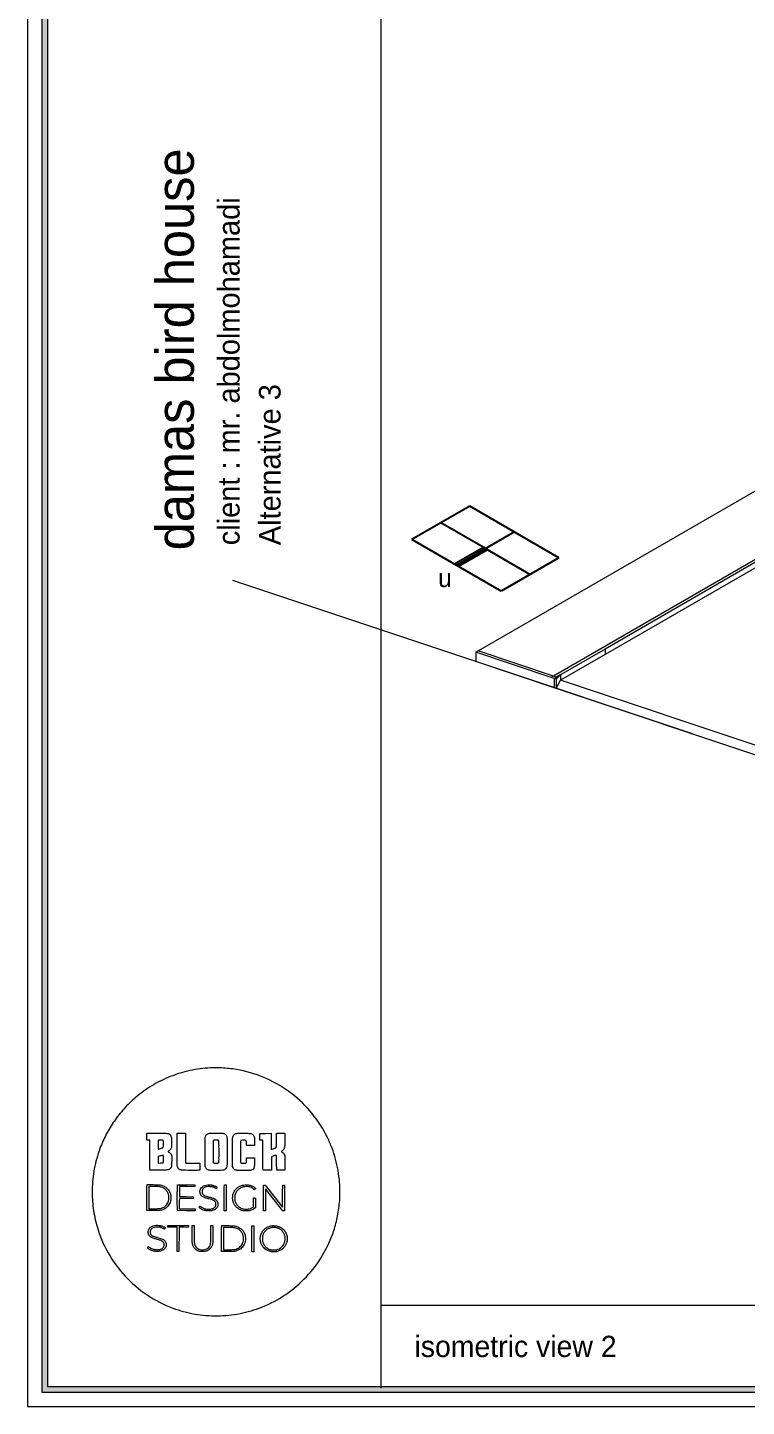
# Model space of a CAD drawing. Header units: metres. Extents: x 294 to 1101, y -498 to -355.
# Drawn here: x 900.99 to 911.7, y -414.34 to -393.82 of the extents above; entities that cross this region are included whole.
import ezdxf

# ---------------------------------------------------------------- set-up
doc = ezdxf.new("R2010")
doc.units = ezdxf.units.M
doc.layers.add('19-JARDINERIA', color=80, linetype='Continuous', lineweight=0)
doc.layers.add('wall', color=7, linetype='Continuous', lineweight=25)
doc.layers.add('text', color=3, linetype='Continuous')
doc.styles.add('alalala', font='bgothm.ttf', dxfattribs={"height": 0.2})

msp = doc.modelspace()

# ---------------------------------------------------------------- hatches: boundary and pattern name
at = {"layer": '19-JARDINERIA'}
h = msp.add_hatch(color=251, dxfattribs=at)
h.paths.add_polyline_path([(901.202, -414.127), (950.723, -414.127), (950.723, -379.12), (901.202, -379.12)])
h.paths.add_polyline_path([(901.287, -414.041), (950.638, -414.041), (950.638, -379.205), (901.287, -379.205)], flags=16)
at = {"layer": 'wall'}
h = msp.add_hatch(color=256, dxfattribs=at)
h.dxf.hatch_style = 1
h.paths.add_polyline_path([(907.349, -401.805), (907.379, -401.822), (907.809, -401.573), (907.779, -401.556)])
h = msp.add_hatch(color=256, dxfattribs=at)
h.dxf.hatch_style = 1
h.paths.add_polyline_path([(907.839, -401.591), (907.809, -401.573), (907.379, -401.822), (907.409, -401.839)])

# ---------------------------------------------------------------- linework, layer by layer
for p, q in [((907.575, -400.941), (906.714, -401.438)), ((908.904, -401.709), (907.575, -400.941)), ((908.24, -401.325), (907.379, -401.822)), ((908.044, -402.206), (906.714, -401.438)), ((907.779, -401.556), (907.349, -401.805)), ((907.839, -401.591), (907.409, -401.839)), ((908.904, -401.709), (908.044, -402.206))]:
    msp.add_line(p, q)
at = {"layer": '19-JARDINERIA', "color": 251}
for p, q in [((906.253, -378.907), (906.253, -414.069)), ((907.702, -403.096), (914.973, -398.897)), ((915.568, -399.576), (908.824, -403.47)), ((915.568, -399.617), (909.591, -403.068)), ((915.568, -399.698), (909.591, -403.149)), ((907.668, -403.255), (904.047, -402.048)), ((907.668, -403.255), (904.047, -402.048)), ((907.666, -403.116), (907.702, -403.096)), ((907.666, -403.116), (907.666, -403.255)), ((908.789, -403.49), (907.666, -403.116)), ((908.833, -403.644), (907.666, -403.255)), ((910.895, -404.331), (907.668, -403.255)), ((908.824, -403.47), (907.702, -403.096)), ((909.591, -403.068), (908.928, -403.451)), ((909.591, -403.149), (908.928, -403.532)), ((909.591, -403.068), (909.591, -403.149)), ((908.824, -403.47), (908.789, -403.49)), ((908.869, -403.485), (908.824, -403.47)), ((908.928, -403.451), (908.869, -403.485)), ((908.928, -403.451), (908.887, -403.491)), ((908.928, -403.451), (908.928, -403.532)), ((908.833, -403.505), (908.789, -403.49)), ((908.869, -403.485), (908.833, -403.505)), ((908.833, -403.505), (908.833, -403.644)), ((908.863, -403.515), (908.833, -403.505)), ((908.863, -403.654), (908.833, -403.644)), ((908.887, -403.491), (908.863, -403.515)), ((908.863, -403.515), (908.863, -403.654)), ((908.863, -403.654), (908.928, -403.532)), ((912.001, -404.7), (908.863, -403.654)), ((908.869, -403.485), (908.887, -403.491)), ((912.004, -404.558), (908.928, -403.532)), ((906.253, -412.831), (950.638, -412.831))]:
    msp.add_line(p, q, dxfattribs=at)
for points in [[(900.988, -414.34), (950.936, -414.34), (950.936, -378.907), (900.988, -378.907)], [(901.202, -414.127), (950.723, -414.127), (950.723, -379.12), (901.202, -379.12)], [(901.287, -414.041), (950.638, -414.041), (950.638, -379.205), (901.287, -379.205)]]:
    msp.add_lwpolyline(points, close=True, dxfattribs=at)
for points in [[(903.713, -409.302, 0.041698), (903.408, -409.342, 0.041727), (903.114, -409.431, 0.041739), (902.839, -409.568, 0.041776), (902.591, -409.748, 0.031335), (902.425, -409.911, 0.03116), (902.281, -410.092, 0.031255), (902.161, -410.29, 0.03198), (902.067, -410.5, 0.020392), (902.018, -410.651, 0.022073), (901.982, -410.802, 0.022032), (901.96, -410.956, 0.020157), (901.951, -411.116, 0.018155), (901.954, -411.255, 0.019099), (901.967, -411.392, 0.019137), (901.99, -411.527, 0.018391), (902.023, -411.662, 0.058754), (902.19, -412.056, 0.058098), (902.444, -412.402, 0.058063), (902.77, -412.681, 0.058546), (903.152, -412.876, 0.046043), (903.478, -412.965, 0.04583), (903.816, -412.992, 0.045841), (904.153, -412.957, 0.046108), (904.478, -412.862, 0.054866), (904.834, -412.673, 0.054622), (905.141, -412.411, 0.054648), (905.384, -412.088, 0.055021), (905.55, -411.722, 0.015337), (905.582, -411.614, 0.015571), (905.607, -411.505, 0.015221), (905.625, -411.393, 0.013286), (905.638, -411.274, 0.016781), (905.64, -411.224, 0.003885), (905.64, -411.14, 0.003903), (905.639, -411.056, 0.016478), (905.637, -411.006, 0.021157), (905.614, -410.828, 0.023704), (905.577, -410.66, 0.024033), (905.524, -410.497, 0.023043), (905.456, -410.339, 0.057962), (905.227, -409.981, 0.057585), (904.922, -409.684, 0.057632), (904.557, -409.465, 0.05824), (904.153, -409.336, 0.014782), (904.044, -409.317, 0.014774), (903.934, -409.306, 0.01482), (903.823, -409.301, 0.015111)], [(903.082, -410.278, -0.059046), (903.098, -410.285, -0.064503), (903.111, -410.296, -0.063038), (903.121, -410.31, -0.052581), (903.128, -410.327, -0.035992), (903.13, -410.337, -0.021113), (903.132, -410.349, -0.010202), (903.132, -410.369, -0.001459), (903.133, -410.408, -0.001527), (903.133, -410.445, -0.009007), (903.133, -410.465, -0.017216), (903.132, -410.478, -0.038332), (903.131, -410.487, -0.044505), (903.125, -410.502, -0.05456), (903.118, -410.515, -0.050594), (903.107, -410.527, -0.03134), (903.093, -410.538, 0.013037), (903.088, -410.541, 0.021259), (903.085, -410.544, 0.016667), (903.082, -410.546, 0.343639), (903.082, -410.547, 0.0964), (903.083, -410.548, 0.002963), (903.087, -410.552, 0.005724), (903.093, -410.556, 0.003918), (903.099, -410.56, -0.027645), (903.112, -410.569, -0.044972), (903.122, -410.579, -0.051047), (903.128, -410.589, -0.052588), (903.133, -410.6, -0.048208), (903.135, -410.609, -0.017179), (903.135, -410.621, -0.008514), (903.135, -410.643, -0.001236), (903.135, -410.685, -0.002714), (903.134, -410.737, -0.019197), (903.132, -410.762, -0.040799), (903.129, -410.777, -0.071712), (903.124, -410.789, -0.049264), (903.118, -410.796, -0.036447), (903.111, -410.803, -0.035932), (903.102, -410.809, -0.043254), (903.093, -410.814, -0.044611), (903.074, -410.819, -0.030039), (903.05, -410.822, -0.013319), (903.013, -410.823, -0.001576), (902.93, -410.823), (902.811, -410.823), (902.811, -410.601), (902.811, -410.378), (902.798, -410.378, -0.007826), (902.792, -410.378, -0.005984), (902.786, -410.378, -0.006054), (902.78, -410.378, -0.014191), (902.775, -410.377), (902.766, -410.376), (902.766, -410.326), (902.766, -410.276), (902.771, -410.275, -0.048374), (902.774, -410.275, -0.00016), (902.817, -410.274, -0.000889), (902.866, -410.274, -0.000557), (902.924, -410.274, -0.000514), (903.012, -410.275, -0.004698), (903.05, -410.275, -0.008642), (903.072, -410.276, -0.06747)], [(902.935, -410.445, 0.002221), (902.935, -410.471, 0.003704), (902.936, -410.493, 0.000552), (902.936, -410.512, 0.406646), (902.937, -410.512, 0.08267), (902.942, -410.512, 0.001498), (902.968, -410.502, 0.00197), (902.994, -410.493, 0.059127), (903, -410.49, 0.039972), (903.003, -410.489, 0.020829), (903.005, -410.486, 0.020578), (903.007, -410.483, 0.029459), (903.009, -410.481, 0.078838), (903.011, -410.476, 0.039123), (903.012, -410.469, 0.017029), (903.013, -410.457, 0.00204), (903.013, -410.431), (903.013, -410.388), (903.008, -410.383, 0.084595), (903.004, -410.38, 0.081607), (903, -410.379, 0.028435), (902.992, -410.379, 0.002101), (902.969, -410.378), (902.935, -410.378)], [(903.341, -410.493, 0.000328), (903.341, -410.622, 0.003103), (903.342, -410.677, 0.002168), (903.342, -410.711, 0.193099), (903.344, -410.715, 0.18334), (903.348, -410.717, 0.007882), (903.364, -410.718, 0.006391), (903.391, -410.718, 0.00075), (903.451, -410.718), (903.555, -410.718), (903.555, -410.772), (903.555, -410.825), (903.535, -410.826, -0.018339), (903.497, -410.827, -0.001582), (903.4, -410.827, -0.000673), (903.296, -410.825, -0.055283), (903.28, -410.823, -0.050464), (903.262, -410.817, -0.052118), (903.246, -410.807, -0.055006), (903.233, -410.795, -0.072459), (903.225, -410.781, -0.069353), (903.219, -410.761, -0.026197), (903.216, -410.732, -0.008188), (903.215, -410.678, -0.000462), (903.215, -410.51), (903.215, -410.274), (903.278, -410.274), (903.341, -410.274)], [(903.906, -410.276, -0.056866), (903.923, -410.283, -0.071784), (903.937, -410.292, -0.071837), (903.948, -410.305, -0.057056), (903.955, -410.322, -0.034608), (903.958, -410.331, -0.024553), (903.959, -410.342, -0.012031), (903.96, -410.359, -0.00174), (903.961, -410.393, -0.003989), (903.961, -410.425, -0.000891), (903.961, -410.48, -0.000925), (903.961, -410.544, -0.000894), (903.961, -410.608, -0.000367), (903.96, -410.711, -0.005963), (903.96, -410.746, -0.017732), (903.958, -410.765, -0.057558), (903.956, -410.777, -0.051877), (903.949, -410.791, -0.055884), (903.939, -410.804, -0.05551), (903.927, -410.814, -0.050012), (903.912, -410.822, -0.058453), (903.903, -410.824, -0.026551), (903.89, -410.826, -0.009255), (903.868, -410.826, -0.000667), (903.805, -410.827, -0.001563), (903.762, -410.827, -0.003388), (903.729, -410.827, -0.003108), (903.705, -410.826, -0.032054), (903.695, -410.825, -0.073099), (903.672, -410.818, -0.086592), (903.654, -410.806, -0.085558), (903.642, -410.788, -0.069419), (903.635, -410.765, -0.039837), (903.633, -410.743, -0.000286), (903.633, -410.556, -0.000459), (903.633, -410.375, -0.023763), (903.635, -410.34, -0.030316), (903.637, -410.324, -0.052134), (903.641, -410.312, -0.057182), (903.647, -410.302, -0.046033), (903.656, -410.292, -0.086422), (903.674, -410.281, -0.066053), (903.697, -410.275, -0.029049), (903.734, -410.273, -0.003624), (903.814, -410.273, -0.001426), (903.857, -410.273, -0.007292), (903.88, -410.274, -0.012917), (903.895, -410.275, -0.034131)], [(903.757, -410.382, 0.070318), (903.756, -410.384, 0.029422), (903.754, -410.387, 0.028391), (903.753, -410.391, 0.032811), (903.752, -410.394, 0.034229), (903.752, -410.401, 0.000366), (903.752, -410.445, 0.001159), (903.751, -410.496, 0.000753), (903.752, -410.556), (903.752, -410.709), (903.757, -410.713, 0.079498), (903.76, -410.715, 0.049002), (903.764, -410.717, 0.029759), (903.77, -410.718, 0.007661), (903.781, -410.72, 0.008601), (903.789, -410.721, 0.009308), (903.797, -410.721, 0.008886), (903.804, -410.721, 0.043789), (903.808, -410.721, 0.019897), (903.818, -410.719, 0.027605), (903.827, -410.716, 0.029884), (903.834, -410.713, 0.123269), (903.838, -410.71, 0.145365), (903.839, -410.705, 0.003815), (903.84, -410.68, 0.004071), (903.84, -410.639, 0.000513), (903.841, -410.55, 0.000799), (903.84, -410.478, 0.002518), (903.84, -410.43, 0.001196), (903.84, -410.394, 0.079511), (903.838, -410.388, 0.037007), (903.837, -410.386, 0.033047), (903.836, -410.383, 0.034579), (903.834, -410.382, 0.081582), (903.833, -410.38, 0.106279), (903.83, -410.38, 0.004361), (903.82, -410.379, 0.007425), (903.808, -410.379, 0.005182), (903.795, -410.378, 0.002529), (903.775, -410.379, 0.02212), (903.766, -410.379, 0.053537), (903.761, -410.38, 0.118772)], [(904.321, -410.279, -0.067475), (904.336, -410.287, -0.067518), (904.349, -410.298, -0.063309), (904.359, -410.313, -0.048857), (904.366, -410.331, -0.03915), (904.368, -410.339, -0.013628), (904.369, -410.352, -0.008772), (904.37, -410.37, -0.002304), (904.37, -410.399), (904.371, -410.456), (904.349, -410.457, -0.006648), (904.338, -410.457, -0.00242), (904.322, -410.458, -0.002399), (904.305, -410.458, -0.002863), (904.289, -410.458), (904.251, -410.458), (904.25, -410.425, 0.006279), (904.249, -410.401, 0.047723), (904.247, -410.39, 0.118885), (904.244, -410.384, 0.147402), (904.239, -410.381, 0.064274), (904.229, -410.379, 0.006437), (904.203, -410.379, 0.004299), (904.176, -410.38, 0.122112), (904.169, -410.382, 0.082282), (904.168, -410.383, 0.037303), (904.166, -410.386, 0.035631), (904.164, -410.389, 0.040749), (904.163, -410.392, 0.063653), (904.162, -410.398, 0.000995), (904.162, -410.436, 0.002246), (904.161, -410.485, 0.000897), (904.161, -410.552, 0.000562), (904.161, -410.637, 0.003889), (904.162, -410.678, 0.003795), (904.162, -410.704, 0.111544), (904.164, -410.71, 0.118299), (904.169, -410.716, 0.095612), (904.176, -410.719, 0.050103), (904.187, -410.721, 0.010251), (904.208, -410.721, 0.00347), (904.225, -410.721, 0.026474), (904.233, -410.721, 0.057755), (904.238, -410.719, 0.072742), (904.242, -410.717, 0.103263), (904.246, -410.712, 0.086675), (904.249, -410.706, 0.036817), (904.25, -410.695, 0.004478), (904.25, -410.67), (904.25, -410.639), (904.311, -410.639), (904.371, -410.639), (904.37, -410.68, -0.003433), (904.368, -410.719, -0.006518), (904.367, -410.751, -0.005661), (904.365, -410.775, -0.061372), (904.363, -410.784, -0.060172), (904.357, -410.797, -0.056861), (904.348, -410.808, -0.054174), (904.336, -410.817, -0.045883), (904.323, -410.824, -0.058714), (904.313, -410.826, -0.024739), (904.299, -410.827, -0.008506), (904.275, -410.828, -0.00059), (904.206, -410.828, -0.000571), (904.136, -410.828, -0.008771), (904.112, -410.827, -0.026418), (904.099, -410.826, -0.057706), (904.089, -410.823, -0.053755), (904.077, -410.817, -0.04569), (904.066, -410.809, -0.043916), (904.057, -410.798, -0.04141), (904.049, -410.785), (904.042, -410.77), (904.041, -410.563, -0.000676), (904.041, -410.473, -0.00162), (904.041, -410.406, -0.000863), (904.042, -410.354, -0.035696), (904.043, -410.343, -0.02665), (904.046, -410.328, -0.045075), (904.05, -410.316, -0.048463), (904.056, -410.306, -0.037141), (904.065, -410.296, -0.082526), (904.082, -410.283, -0.081378), (904.103, -410.277, -0.032187), (904.137, -410.274, -0.003066), (904.221, -410.274, -0.000882), (904.275, -410.275, -0.009372), (904.297, -410.276, -0.023617), (904.31, -410.277, -0.042447)], [(904.819, -410.373, -0.001902), (904.819, -410.441, -0.015552), (904.818, -410.472, -0.035144), (904.815, -410.49, -0.065957), (904.81, -410.505, -0.045523), (904.805, -410.513, -0.025906), (904.797, -410.523, -0.025523), (904.788, -410.531, -0.03524), (904.779, -410.538, 0.019089), (904.775, -410.541, 0.038569), (904.772, -410.543, 0.050353), (904.77, -410.546, 0.191994), (904.77, -410.547, 0.151611), (904.77, -410.549, 0.014249), (904.774, -410.552, 0.017241), (904.778, -410.556, 0.012721), (904.784, -410.56, -0.01051), (904.796, -410.568, -0.042377), (904.802, -410.574, -0.052572), (904.807, -410.581, -0.022466), (904.812, -410.59), (904.819, -410.603), (904.819, -410.713), (904.819, -410.824), (904.759, -410.824), (904.7, -410.824), (904.699, -410.719, 0.000698), (904.699, -410.656, 0.006998), (904.698, -410.63, 0.01284), (904.697, -410.615, 0.122831), (904.695, -410.609, 0.168586), (904.689, -410.605, 0.107061), (904.682, -410.604, 0.050627), (904.669, -410.607, 0.010002), (904.648, -410.614), (904.62, -410.624), (904.62, -410.724), (904.62, -410.823), (904.558, -410.823), (904.496, -410.823), (904.495, -410.804, -0.014705), (904.494, -410.791, -0.000406), (904.494, -410.731, -0.000836), (904.493, -410.661, -0.000573), (904.493, -410.582), (904.493, -410.379), (904.471, -410.378), (904.45, -410.377), (904.45, -410.327), (904.45, -410.276), (904.534, -410.276), (904.618, -410.275), (904.618, -410.395), (904.618, -410.514), (904.649, -410.504, 0.004385), (904.672, -410.495, 0.030307), (904.683, -410.491, 0.063352), (904.69, -410.486, 0.076956), (904.695, -410.481, 0.109274), (904.697, -410.474, 0.017341), (904.698, -410.461, 0.00782), (904.698, -410.436, 0.000685), (904.699, -410.374), (904.699, -410.273), (904.759, -410.274), (904.819, -410.275)], [(902.965, -410.612), (902.935, -410.622), (902.935, -410.669), (902.935, -410.717), (902.97, -410.716, 0.008433), (903, -410.715, 0.161241), (903.008, -410.712, 0.195562), (903.012, -410.704, 0.013428), (903.014, -410.68, 0.015461), (903.015, -410.657, 0.013967), (903.014, -410.633, 0.008942), (903.012, -410.611, 0.149434), (903.009, -410.605, 0.191285), (903.005, -410.602, 0.069558), (902.997, -410.603, 0.034893), (902.986, -410.605, 0.007014)], [(902.964, -411.044, -0.067071), (903.021, -411.063, -0.077828), (903.069, -411.096, -0.080234), (903.103, -411.142, -0.077425), (903.121, -411.196, -0.08701), (903.121, -411.269, -0.096903), (903.095, -411.336, -0.097985), (903.047, -411.387, -0.091063), (902.982, -411.417, -0.028566), (902.96, -411.422, -0.021148), (902.937, -411.424, -0.012961), (902.903, -411.425, -0.003088), (902.848, -411.425), (902.767, -411.425), (902.767, -411.273, -0.000886), (902.767, -411.212, -0.001025), (902.767, -411.154, -0.000914), (902.767, -411.105, -0.006059), (902.767, -411.08), (902.769, -411.038), (902.858, -411.039, -0.001409), (902.904, -411.04, -0.005296), (902.932, -411.041, -0.007815), (902.952, -411.042, -0.030155)], [(903.405, -411.042), (903.479, -411.043), (903.479, -411.051, -0.013798), (903.479, -411.054, -0.009073), (903.479, -411.058, -0.009131), (903.479, -411.061, -0.01735), (903.478, -411.064), (903.477, -411.07), (903.363, -411.069), (903.25, -411.067), (903.25, -411.143), (903.25, -411.218), (903.352, -411.218), (903.453, -411.219), (903.454, -411.232), (903.454, -411.245), (903.352, -411.245), (903.251, -411.245), (903.249, -411.287, 0.002056), (903.249, -411.306, 0.001371), (903.248, -411.327, 0.00138), (903.248, -411.348, 0.002706), (903.248, -411.365), (903.248, -411.4), (903.367, -411.4), (903.485, -411.4), (903.485, -411.414), (903.485, -411.427), (903.353, -411.427), (903.22, -411.426), (903.219, -411.275, -0.000881), (903.219, -411.214, -0.001021), (903.219, -411.156, -0.000909), (903.22, -411.107, -0.00607), (903.22, -411.082), (903.221, -411.041), (903.276, -411.041, -0.001705), (903.302, -411.041, -0.000776), (903.336, -411.041, -0.000769), (903.373, -411.042, -0.001057)], [(903.721, -411.043, -0.012324), (903.728, -411.044, -0.006493), (903.737, -411.046, -0.006456), (903.745, -411.048, -0.009892), (903.753, -411.05, -0.025226), (903.767, -411.055, -0.012166), (903.785, -411.062, -0.008172), (903.802, -411.07, -0.104626), (903.807, -411.075, -0.158469), (903.808, -411.076, -0.066919), (903.808, -411.079, -0.040853), (903.807, -411.083, -0.012467), (903.805, -411.088, -0.011997), (903.803, -411.093, -0.019796), (903.801, -411.096, -0.01467), (903.799, -411.099, -0.362052), (903.798, -411.099, -0.010082), (903.797, -411.098, -0.000157), (903.791, -411.095, -0.000419), (903.784, -411.092, -0.000277), (903.776, -411.088, 0.021198), (903.757, -411.079, 0.033964), (903.74, -411.074, 0.032992), (903.721, -411.07, 0.018656), (903.699, -411.069, 0.040633), (903.661, -411.07, 0.070188), (903.63, -411.079, 0.085456), (903.608, -411.093, 0.09772), (903.592, -411.114, 0.022935), (903.59, -411.121, 0.040789), (903.588, -411.127, 0.033558), (903.587, -411.133, 0.010848), (903.587, -411.143, 0.02987), (903.588, -411.157, 0.062161), (903.591, -411.168, 0.067177), (903.596, -411.177, 0.04056), (903.604, -411.186, 0.058402), (903.617, -411.197, 0.039794), (903.635, -411.206, 0.024182), (903.662, -411.215, 0.005946), (903.706, -411.227, -0.010468), (903.743, -411.238, -0.030325), (903.768, -411.248, -0.042307), (903.787, -411.258, -0.047764), (903.803, -411.271, -0.074768), (903.815, -411.288, -0.063784), (903.823, -411.308, -0.061525), (903.825, -411.33, -0.060349), (903.822, -411.353, -0.072466), (903.811, -411.378, -0.075425), (903.794, -411.398, -0.068731), (903.77, -411.414, -0.047185), (903.74, -411.426, -0.038729), (903.721, -411.429, -0.018903), (903.697, -411.431, -0.018837), (903.672, -411.431, -0.030589), (903.651, -411.429, -0.029224), (903.623, -411.422, -0.030124), (903.597, -411.413, -0.031969), (903.574, -411.401, -0.049327), (903.556, -411.388), (903.545, -411.379), (903.55, -411.37, 0.000212), (903.552, -411.367, 0.000231), (903.554, -411.364, 0.000216), (903.556, -411.361, 0.001141), (903.557, -411.36, -0.296279), (903.558, -411.359, -0.091505), (903.561, -411.36, -0.040165), (903.564, -411.362, -0.008394), (903.571, -411.367, 0.039562), (903.588, -411.379, 0.028838), (903.608, -411.389, 0.028038), (903.63, -411.397, 0.030737), (903.652, -411.402, 0.032984), (903.668, -411.404, 0.01349), (903.69, -411.404, 0.013445), (903.712, -411.403, 0.034453), (903.728, -411.401, 0.045244), (903.749, -411.395, 0.056803), (903.766, -411.385, 0.061567), (903.78, -411.373, 0.070593), (903.79, -411.358, 0.022451), (903.792, -411.351, 0.038415), (903.794, -411.346, 0.033901), (903.794, -411.34, 0.013598), (903.795, -411.331, 0.037622), (903.794, -411.318, 0.055484), (903.791, -411.306, 0.059628), (903.785, -411.297, 0.053231), (903.778, -411.288, 0.043098), (903.764, -411.277, 0.043868), (903.749, -411.269, 0.028273), (903.727, -411.262, 0.007066), (903.691, -411.252, -0.00898), (903.644, -411.238, -0.031871), (903.614, -411.227, -0.04873), (903.593, -411.216, -0.0573), (903.576, -411.201, -0.04017), (903.568, -411.19, -0.053176), (903.563, -411.178, -0.048647), (903.559, -411.166, -0.027056), (903.557, -411.15, -0.025976), (903.557, -411.135, -0.040785), (903.559, -411.122, -0.041173), (903.563, -411.11, -0.027118), (903.569, -411.097, -0.111272), (903.592, -411.07, -0.074821), (903.628, -411.051, -0.065866), (903.672, -411.041, -0.054101)], [(903.949, -411.11, -0.002465), (903.949, -411.144, -0.000803), (903.949, -411.194, -0.0008), (903.949, -411.249, -0.000901), (903.948, -411.303), (903.947, -411.43), (903.933, -411.429), (903.919, -411.428), (903.919, -411.277, -0.000882), (903.919, -411.216, -0.001023), (903.919, -411.158, -0.00091), (903.919, -411.109, -0.006066), (903.919, -411.084), (903.921, -411.043), (903.935, -411.043), (903.948, -411.044)], [(904.274, -411.043, -0.030605), (904.301, -411.048, -0.032879), (904.326, -411.056, -0.034031), (904.349, -411.068, -0.038646), (904.369, -411.081, -0.005718), (904.375, -411.086, -0.00885), (904.38, -411.09, -0.003903), (904.384, -411.094, -0.208923), (904.384, -411.095, -0.174443), (904.384, -411.096, -0.006664), (904.382, -411.099, -0.011255), (904.379, -411.102, -0.00762), (904.375, -411.106), (904.366, -411.115), (904.362, -411.111, 0.047186), (904.355, -411.105, 0.014683), (904.344, -411.097, 0.015177), (904.332, -411.089, 0.026172), (904.322, -411.084, 0.05074), (904.294, -411.074, 0.038572), (904.261, -411.069, 0.037661), (904.227, -411.07, 0.0417), (904.195, -411.075, 0.035442), (904.182, -411.08, 0.017971), (904.165, -411.087, 0.017899), (904.149, -411.096, 0.028868), (904.135, -411.105, 0.049173), (904.115, -411.124, 0.044992), (904.098, -411.147, 0.043992), (904.085, -411.173, 0.042562), (904.076, -411.202, 0.038157), (904.074, -411.219, 0.017544), (904.074, -411.242, 0.017469), (904.075, -411.264, 0.041874), (904.078, -411.281, 0.044724), (904.086, -411.303, 0.030404), (904.099, -411.327, 0.030639), (904.115, -411.348, 0.050626), (904.131, -411.364, 0.038552), (904.155, -411.381, 0.04432), (904.18, -411.393, 0.04335), (904.207, -411.4, 0.034282), (904.238, -411.403, 0.030736), (904.267, -411.403, 0.03875), (904.295, -411.399, 0.041329), (904.319, -411.391, 0.045033), (904.341, -411.379), (904.353, -411.371), (904.353, -411.304), (904.353, -411.237), (904.367, -411.237), (904.382, -411.238), (904.382, -411.31), (904.383, -411.382), (904.374, -411.389, -0.042464), (904.348, -411.407, -0.045284), (904.32, -411.419, -0.042718), (904.289, -411.427, -0.031191), (904.253, -411.431, -0.016351), (904.229, -411.431, -0.027617), (904.209, -411.429, -0.029261), (904.191, -411.425, -0.021454), (904.17, -411.419, -0.060219), (904.129, -411.398, -0.059339), (904.094, -411.369, -0.059872), (904.067, -411.332, -0.063479), (904.05, -411.29, -0.067419), (904.043, -411.234, -0.069592), (904.052, -411.178, -0.071269), (904.075, -411.128, -0.076631), (904.111, -411.088, -0.054514), (904.146, -411.064, -0.050972), (904.186, -411.049, -0.050144), (904.23, -411.042, -0.049255)], [(904.657, -411.211), (904.786, -411.376), (904.787, -411.327, 0.003119), (904.787, -411.301, 0.000795), (904.788, -411.259, 0.00081), (904.788, -411.211, 0.000821), (904.788, -411.163), (904.789, -411.047), (904.803, -411.047), (904.818, -411.047), (904.817, -411.239), (904.817, -411.43), (904.804, -411.43), (904.792, -411.43), (904.663, -411.266), (904.535, -411.101), (904.534, -411.216, 0.000182), (904.533, -411.264, 0.000177), (904.533, -411.312, 0.000174), (904.533, -411.355, 0.000652), (904.532, -411.381), (904.532, -411.431), (904.518, -411.431), (904.504, -411.43), (904.503, -411.279, -0.000883), (904.503, -411.218, -0.001023), (904.503, -411.16, -0.000911), (904.504, -411.11, -0.006066), (904.504, -411.086), (904.505, -411.045), (904.517, -411.045), (904.529, -411.046)], [(902.797, -411.158, -0.001149), (902.797, -411.198, -0.000783), (902.797, -411.245, -0.000789), (902.797, -411.289, -0.001591), (902.796, -411.324), (902.795, -411.399), (902.873, -411.398, 0.001523), (902.914, -411.397, 0.006455), (902.939, -411.396, 0.010037), (902.955, -411.395, 0.03849), (902.964, -411.394, 0.043707), (903.002, -411.381, 0.056856), (903.033, -411.363, 0.060078), (903.058, -411.339, 0.057999), (903.077, -411.31, 0.024507), (903.085, -411.292, 0.036685), (903.09, -411.276, 0.034068), (903.092, -411.258, 0.01773), (903.093, -411.235, 0.017465), (903.093, -411.211, 0.035583), (903.09, -411.193, 0.038286), (903.085, -411.176, 0.023802), (903.077, -411.156, 0.038483), (903.064, -411.134, 0.045973), (903.048, -411.115, 0.045689), (903.029, -411.099, 0.037251), (903.006, -411.086, 0.039262), (902.98, -411.076, 0.039794), (902.952, -411.07, 0.026274), (902.915, -411.067, 0.006926), (902.856, -411.066), (902.797, -411.066)], [(902.95, -411.645, -0.012324), (902.957, -411.646, -0.006493), (902.966, -411.648, -0.006456), (902.974, -411.65, -0.009892), (902.982, -411.652, -0.025226), (902.996, -411.657, -0.012166), (903.014, -411.665, -0.008172), (903.031, -411.673, -0.104626), (903.036, -411.677, -0.158469), (903.037, -411.679, -0.066919), (903.037, -411.681, -0.040853), (903.036, -411.685, -0.012467), (903.033, -411.691, -0.011997), (903.031, -411.695, -0.019796), (903.03, -411.698, -0.01467), (903.028, -411.701, -0.362052), (903.027, -411.701, -0.010082), (903.026, -411.7, -0.000157), (903.02, -411.698, -0.000419), (903.013, -411.694, -0.000277), (903.005, -411.69, 0.021198), (902.986, -411.681, 0.033964), (902.968, -411.676, 0.032992), (902.95, -411.672, 0.018656), (902.928, -411.671, 0.040633), (902.89, -411.672, 0.070188), (902.859, -411.681, 0.085456), (902.836, -411.695, 0.09772), (902.821, -411.716, 0.022935), (902.818, -411.723, 0.040789), (902.817, -411.729, 0.033558), (902.816, -411.735, 0.010848), (902.816, -411.745, 0.02987), (902.817, -411.759, 0.062161), (902.819, -411.77, 0.067177), (902.824, -411.779, 0.04056), (902.832, -411.788, 0.058402), (902.846, -411.799, 0.039794), (902.864, -411.808, 0.024182), (902.891, -411.817, 0.005946), (902.935, -411.829, -0.010468), (902.972, -411.84, -0.030325), (902.997, -411.85, -0.042307), (903.016, -411.86, -0.047764), (903.032, -411.873, -0.074768), (903.044, -411.89, -0.063784), (903.051, -411.91, -0.061525), (903.054, -411.932, -0.060349), (903.051, -411.955, -0.072466), (903.04, -411.98, -0.075425), (903.023, -412, -0.068731), (902.999, -412.016, -0.047185), (902.968, -412.028, -0.038729), (902.95, -412.031, -0.018903), (902.925, -412.033, -0.018837), (902.9, -412.033, -0.030589), (902.879, -412.031, -0.029224), (902.852, -412.025, -0.030124), (902.826, -412.015, -0.031969), (902.803, -412.004, -0.049327), (902.785, -411.991), (902.774, -411.981), (902.779, -411.973, 0.000212), (902.781, -411.969, 0.000231), (902.783, -411.966, 0.000216), (902.785, -411.963, 0.001141), (902.786, -411.962, -0.296279), (902.787, -411.961, -0.091505), (902.789, -411.962, -0.040165), (902.793, -411.964, -0.008394), (902.8, -411.969, 0.039562), (902.816, -411.981, 0.028838), (902.837, -411.991, 0.028038), (902.859, -411.999, 0.030737), (902.881, -412.004, 0.032984), (902.897, -412.006, 0.01349), (902.919, -412.006, 0.013445), (902.941, -412.006, 0.034453), (902.957, -412.003, 0.045244), (902.977, -411.997, 0.056803), (902.995, -411.988, 0.061567), (903.009, -411.975, 0.070593), (903.018, -411.96, 0.022451), (903.021, -411.954, 0.038415), (903.023, -411.948, 0.033901), (903.023, -411.942, 0.013598), (903.023, -411.933, 0.037622), (903.022, -411.92, 0.055484), (903.019, -411.909, 0.059628), (903.014, -411.899, 0.053231), (903.006, -411.89, 0.043098), (902.993, -411.879, 0.043868), (902.977, -411.871, 0.028273), (902.956, -411.864, 0.007066), (902.92, -411.854, -0.00898), (902.872, -411.84, -0.031871), (902.843, -411.829, -0.04873), (902.822, -411.818, -0.0573), (902.805, -411.803, -0.04017), (902.797, -411.792, -0.053176), (902.791, -411.781, -0.048647), (902.788, -411.768, -0.027056), (902.786, -411.752, -0.025976), (902.786, -411.737, -0.040785), (902.788, -411.724, -0.041173), (902.792, -411.712, -0.027118), (902.798, -411.699, -0.111272), (902.821, -411.672, -0.074821), (902.857, -411.653, -0.065866), (902.901, -411.644, -0.054101)], [(903.323, -411.648), (903.384, -411.649), (903.384, -411.662), (903.383, -411.675), (903.315, -411.674), (903.247, -411.674), (903.246, -411.756, 0.001414), (903.245, -411.794, 0.000722), (903.245, -411.843, 0.000717), (903.244, -411.892, 0.001077), (903.244, -411.936), (903.244, -412.033), (903.23, -412.033), (903.215, -412.033), (903.215, -411.854), (903.215, -411.674), (903.146, -411.674), (903.077, -411.674), (903.077, -411.662, -0.009794), (903.077, -411.657, -0.013945), (903.078, -411.653, -0.009871), (903.078, -411.649, -0.164193), (903.078, -411.648, -0.198766), (903.081, -411.647, -0.000132), (903.171, -411.647, -0.001805), (903.255, -411.647, -0.003426)], [(903.47, -411.769, 0.001473), (903.47, -411.852, 0.01178), (903.471, -411.89, 0.025978), (903.473, -411.914, 0.042581), (903.478, -411.933, 0.081647), (903.496, -411.967, 0.096001), (903.523, -411.991, 0.087821), (903.559, -412.005, 0.057286), (903.604, -412.008, 0.063353), (903.643, -412.001, 0.09075), (903.674, -411.985, 0.092774), (903.698, -411.959, 0.069109), (903.713, -411.923, 0.034754), (903.715, -411.911, 0.018118), (903.716, -411.897, 0.008223), (903.717, -411.873, 0.001025), (903.718, -411.821, 0.000533), (903.719, -411.784, 0.000491), (903.719, -411.747, 0.00049), (903.72, -411.713, 0.001628), (903.72, -411.691), (903.72, -411.649), (903.735, -411.649), (903.749, -411.649), (903.749, -411.762, -0.001565), (903.749, -411.808, -0.002212), (903.749, -411.849, -0.001706), (903.748, -411.882, -0.020085), (903.747, -411.895, -0.017039), (903.745, -411.914, -0.022715), (903.741, -411.931, -0.023958), (903.736, -411.946, -0.02312), (903.73, -411.962, -0.017877), (903.725, -411.971, -0.029885), (903.72, -411.978, -0.026452), (903.714, -411.985, -0.010857), (903.705, -411.995, -0.022334), (903.691, -412.007, -0.039049), (903.679, -412.016, -0.038508), (903.665, -412.023, -0.021053), (903.647, -412.029, -0.016156), (903.636, -412.032, -0.033275), (903.627, -412.033, -0.021473), (903.616, -412.034, -0.003479), (903.594, -412.034, -0.003479), (903.572, -412.034, -0.021473), (903.561, -412.033, -0.033275), (903.552, -412.032, -0.016156), (903.541, -412.029, -0.021053), (903.523, -412.023, -0.038508), (903.509, -412.016, -0.039049), (903.497, -412.007, -0.022334), (903.483, -411.995, -0.010786), (903.474, -411.985, -0.026642), (903.468, -411.978, -0.030233), (903.463, -411.971, -0.01805), (903.458, -411.962, -0.025564), (903.451, -411.945, -0.02554), (903.446, -411.928, -0.024644), (903.443, -411.91, -0.020555), (903.441, -411.891, -0.012751), (903.44, -411.877, -0.001173), (903.44, -411.843, -0.001513), (903.44, -411.802, -0.001186), (903.44, -411.758), (903.44, -411.647), (903.455, -411.647), (903.47, -411.647)], [(904.075, -411.653, -0.067071), (904.132, -411.673, -0.077828), (904.18, -411.706, -0.080234), (904.214, -411.752, -0.077425), (904.232, -411.806, -0.08701), (904.232, -411.879, -0.096903), (904.206, -411.946, -0.097985), (904.158, -411.997, -0.091063), (904.093, -412.027, -0.028566), (904.071, -412.032, -0.021148), (904.048, -412.034, -0.012961), (904.014, -412.035, -0.003088), (903.959, -412.035), (903.878, -412.034), (903.878, -411.883, -0.000886), (903.878, -411.822, -0.001025), (903.878, -411.764, -0.000914), (903.878, -411.714, -0.006059), (903.879, -411.69), (903.88, -411.648), (903.969, -411.649, -0.001409), (904.015, -411.65, -0.005296), (904.044, -411.651, -0.007815), (904.063, -411.652, -0.030155)], [(903.909, -411.768, -0.001149), (903.908, -411.808, -0.000783), (903.908, -411.855, -0.000789), (903.908, -411.899, -0.001591), (903.907, -411.934), (903.906, -412.009), (903.984, -412.008, 0.001523), (904.025, -412.007, 0.006455), (904.05, -412.006, 0.010037), (904.066, -412.005, 0.03849), (904.076, -412.004, 0.043707), (904.113, -411.991, 0.056856), (904.144, -411.973, 0.060078), (904.169, -411.949, 0.057999), (904.188, -411.92, 0.024507), (904.196, -411.902, 0.036685), (904.201, -411.885, 0.034068), (904.204, -411.868, 0.01773), (904.205, -411.845, 0.017465), (904.204, -411.821, 0.035583), (904.201, -411.803, 0.038286), (904.197, -411.786, 0.023802), (904.188, -411.766, 0.038483), (904.175, -411.744, 0.045973), (904.159, -411.725, 0.045689), (904.14, -411.709, 0.037251), (904.117, -411.696, 0.039262), (904.091, -411.686, 0.039794), (904.063, -411.68, 0.026274), (904.026, -411.677, 0.006926), (903.967, -411.676), (903.909, -411.676)], [(904.359, -411.718, -0.002465), (904.359, -411.752, -0.000803), (904.359, -411.802, -0.0008), (904.359, -411.857, -0.000901), (904.358, -411.911), (904.357, -412.038), (904.343, -412.037), (904.329, -412.036), (904.329, -411.885, -0.000882), (904.328, -411.824, -0.001023), (904.328, -411.766, -0.00091), (904.329, -411.717, -0.006066), (904.329, -411.692), (904.331, -411.651), (904.344, -411.651), (904.358, -411.652)], [(904.707, -411.655, -0.017187), (904.725, -411.661, -0.021268), (904.741, -411.667, -0.022146), (904.756, -411.674, -0.02193), (904.77, -411.682, -0.085196), (904.816, -411.725, -0.082508), (904.845, -411.781, -0.081003), (904.856, -411.844, -0.077933), (904.846, -411.908, -0.065801), (904.825, -411.951, -0.06402), (904.794, -411.988, -0.063128), (904.754, -412.016, -0.060869), (904.708, -412.034, -0.03461), (904.69, -412.037, -0.015553), (904.666, -412.039, -0.015592), (904.642, -412.039, -0.031642), (904.623, -412.037, -0.037619), (904.592, -412.03, -0.041305), (904.563, -412.019, -0.041495), (904.536, -412.003, -0.038642), (904.512, -411.982, -0.06886), (904.48, -411.941, -0.067904), (904.461, -411.893, -0.067082), (904.455, -411.84, -0.064497), (904.463, -411.788, -0.074373), (904.486, -411.737, -0.073498), (904.523, -411.696, -0.072077), (904.571, -411.666, -0.067304), (904.626, -411.651, -0.033428), (904.644, -411.649, -0.016323), (904.667, -411.65, -0.016332), (904.689, -411.652, -0.031785)], [(904.631, -411.678, 0.07398), (904.585, -411.691, 0.073431), (904.543, -411.716, 0.073369), (904.511, -411.753, 0.073653), (904.491, -411.797, 0.04022), (904.488, -411.813, 0.016971), (904.486, -411.834, 0.017061), (904.486, -411.856, 0.034701), (904.487, -411.873, 0.071201), (904.501, -411.918, 0.072826), (904.526, -411.956, 0.071561), (904.562, -411.986, 0.065178), (904.605, -412.006, 0.016297), (904.616, -412.009, 0.031445), (904.625, -412.01, 0.02153), (904.636, -412.011, 0.004176), (904.655, -412.011, 0.00409), (904.675, -412.011, 0.022354), (904.686, -412.01, 0.03264), (904.695, -412.009, 0.015596), (904.706, -412.006, 0.046026), (904.739, -411.992, 0.054412), (904.767, -411.973, 0.055315), (904.79, -411.949, 0.050208), (904.808, -411.92, 0.018551), (904.815, -411.903, 0.031615), (904.82, -411.888, 0.031435), (904.823, -411.873, 0.018093), (904.825, -411.854, 0.067093), (904.821, -411.804, 0.07628), (904.803, -411.759, 0.077302), (904.774, -411.722, 0.071482), (904.733, -411.694, 0.017693), (904.719, -411.688, 0.026518), (904.706, -411.684, 0.025741), (904.692, -411.68, 0.015433), (904.676, -411.678, 0.008446), (904.663, -411.677, 0.021536), (904.654, -411.676, 0.020331), (904.645, -411.677, 0.006824)]]:
    msp.add_lwpolyline(points, format="xyb", close=True, dxfattribs=at)
at = {"layer": 'wall'}
for q in [(907.145, -401.19), (908.474, -401.957)]:
    msp.add_line((907.809, -401.573), q, dxfattribs=at)

# ---------------------------------------------------------------- texts
at = {"layer": '19-JARDINERIA', "color": 251, "style": 'alalala'}
for s, height, p in [('damas bird house', 0.56271, (903.466, -401.598)), ('client : mr. abdolmohamadi', 0.32254, (904.147, -401.522)), ('Alternative 3', 0.32254, (904.757, -401.522))]:
    msp.add_text(s, height=height, rotation=90, dxfattribs=at).set_placement(p)
msp.add_text('isometric view 2', height=0.31657, dxfattribs=at).set_placement((906.752, -413.605))
at = {"layer": 'text', "style": 'alalala'}
msp.add_text('n', height=0.272, rotation=180.1671, dxfattribs=at).set_placement((907.306, -401.936))

doc.saveas('drawing.dxf')
